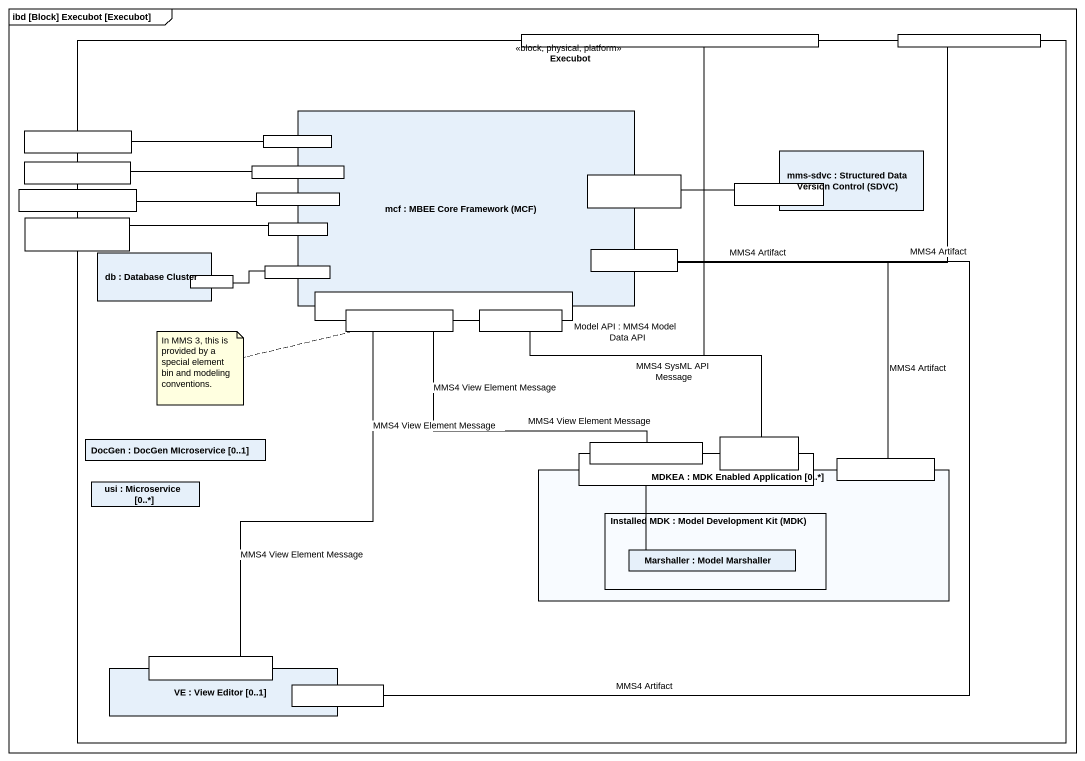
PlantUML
@startuml
mainframe ibd [Block] Execubot [Execubot]
rectangle Execubot <<block, physical, platform>> {
  port " " as port1
  port " " as port2
  rectangle "mcf : MBEE Core Framework (MCF)" as mcf {
    port " " as port5
    port " " as port7
    port " " as port8
    port " " as port9
    port " " as port12
    port " " as port14
    port " " as port15
    port "Model API : MMS4 Model Data API" as Model_API_MMS4_Model_Data
  }
  port " " as port3
  port " " as port4
  rectangle "mms-sdvc : Structured Data Version Control (SDVC)" as mms_sdvc {
    port " " as port10
  }
  port " " as port6
  port " " as port11
  rectangle "db : Database Cluster" as db {
    port " " as port13
  }
  port " " as port16
  port " " as port17
  rectangle "DocGen : DocGen MIcroservice [0..1]" as DocGen
  rectangle "MDKEA : MDK Enabled Application [0..*]" as MDKEA {
    port " " as port18
    port " " as port21
    rectangle "Installed MDK : Model Development Kit (MDK)" as Installed_MDK {
      rectangle "Marshaller : Model Marshaller" as Marshaller
    }
  }
  port " " as port19
  port " " as port20
  rectangle "usi : Microservice [0..*]" as usi
  rectangle "VE : View Editor [0..1]" as VE {
    port " " as port22
    port " " as port23
  }
}
port3 -right- port5
port4 -right- port7
port6 -right- port8
port10 -left- port9
port11 -right- port12
port13 -right- port14
port15 -up- port2
port15 -- port21 : MMS4 Artifact\nMMS4 Artifact
port15 -- port23 : MMS4 Artifact\nMMS4 Artifact
port16 -right- port19 : MMS4 View Element Message\nMMS4 View Element Message
port17 -up- port1
port17 -right- port20 : MMS4 SysML API Message
port18 -- Marshaller
port22 -up- port16 : MMS4 View Element Message\nMMS4 View Element Message
note as N1
  In MMS 3, this is provided by a special element bin and modeling conventions.
end note
N1 .. port16
@enduml
